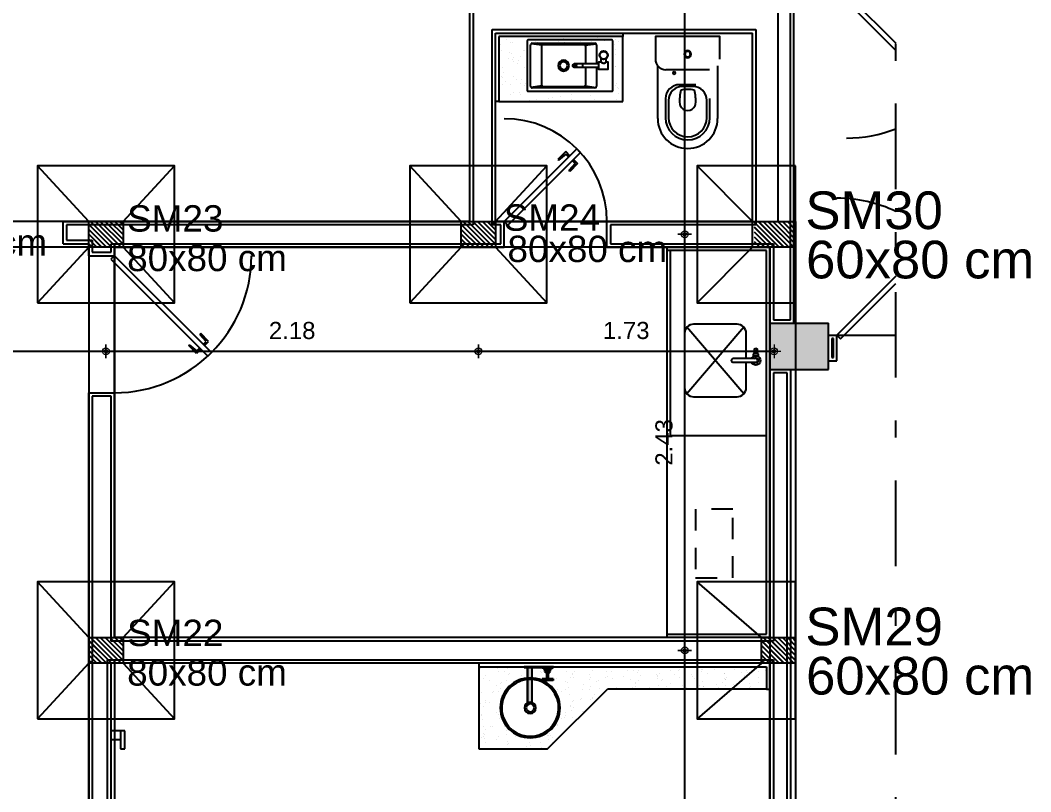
# Model space of a CAD drawing. Header units: millimetres. Extents: x 2317 to 2736, y 1295 to 1343.
# Drawn here: x 2669.89 to 2675.79, y 1317.19 to 1321.7 of the extents above; entities that cross this region are included whole.
import ezdxf

# ---------------------------------------------------------------- set-up
doc = ezdxf.new("R2010")
doc.units = ezdxf.units.MM
for name, pattern in [('CONTINU', [0]), ('DASHDOT', [1, 0.5, -0.25, 0, -0.25]), ('HIDDEN', [0.375, 0.25, -0.125])]:
    doc.linetypes.add(name, pattern=pattern)
for name, color, linetype in [('ARQUITETONICO', 8, 'Continuous'), ('BL-CRM-03', 7, 'Continuous'), ('PILARES', 1, 'Continuous'), ('PL5', 5, 'Continuous'), ('sapatas', 4, 'Continuous'), ('VIGAS', 5, 'Continuous')]:
    doc.layers.add(name, color=color, linetype=linetype)
for name, color, linetype, lineweight in [('COTAS', 53, 'Continuous', 9), ('DT-Forma', 5, 'Continuous', 5), ('LC-Textos', 3, 'Continuous', 20)]:
    doc.layers.add(name, color=color, linetype=linetype, lineweight=lineweight)
doc.styles.add('Arial', font='arial.ttf')
doc.styles.add('CARIMBO_DADOS', font='arial.ttf', dxfattribs={"height": 0.1})
doc.dimstyles.new('COTAS_EXTERNAS', dxfattribs={"dimtxt": 0.1, "dimasz": 0.01, "dimexe": 0, "dimexo": 0, "dimgap": 0.07, "dimtad": 1, "dimzin": 5, "dimdsep": 46, "dimtxsty": 'CARIMBO_DADOS', "dimblk1": 'CIRCULOS', "dimblk2": 'CIRCULOS', "dimsah": 1, "dimcen": 0, "dimse1": 1, "dimse2": 1, "dimclrd": 8, "dimclre": 8, "dimclrt": 230, "dimadec": 0, "dimazin": 0, "dimtfac": 100, "dimtix": 1, "dimtmove": 2, "dimatfit": 3, "dimldrblk": 'CIRCULOS', "dimfxl": 1, "dimtolj": 1, "dimtzin": 5, "dimarcsym": 0})

# ---------------------------------------------------------------- blocks, each defined once
blk = doc.blocks.new('*E9')
at = {"layer": 'PL5'}
for start_param, end_param in [(6.280062, 6.283074), (3.141482, 3.144722)]:
    blk.add_ellipse((267.3897, 16.2106), major_axis=(-0.0103, 0), ratio=0.866025, start_param=start_param, end_param=end_param, dxfattribs=at)
blk = doc.blocks.new('eletrico')
at = {"layer": 'ARQUITETONICO'}
h = blk.add_hatch(color=256, dxfattribs=at)
h.dxf.hatch_style = 1
h.paths.add_polyline_path([(5.718, 3.99), (5.377, 3.99), (5.377, 3.72), (5.718, 3.72)])
h = blk.add_hatch(color=256, dxfattribs=at)
h.dxf.hatch_style = 1
h.paths.add_polyline_path([(3.9418, 1.984), (3.9757, 1.984), (3.9757, 1.9775), (3.9418, 1.9775)])
h = blk.add_hatch(color=256, dxfattribs=at)
h.dxf.hatch_style = 1
h.paths.add_polyline_path([(3.9626, 1.9775), (3.9888, 1.9775), (3.9888, 1.7718), (3.9757, 1.7711), (3.9626, 1.7718)])
h = blk.add_hatch(color=256, dxfattribs=at)
h.dxf.hatch_style = 1
h.paths.add_polyline_path([(3.9757, 1.984), (4.1126, 1.984), (4.1126, 1.9775), (3.9757, 1.9775)])
h = blk.add_hatch(color=256, dxfattribs=at)
h.dxf.hatch_style = 1
h.paths.add_polyline_path([(4.0526, 1.9775), (4.1046, 1.9775), (4.1046, 1.9723), (4.0526, 1.9723)])
h = blk.add_hatch(color=256, dxfattribs=at)
h.dxf.hatch_style = 1
h.paths.add_polyline_path([(4.0624, 1.9723), (4.0948, 1.9723), (4.0948, 1.9576), (4.0624, 1.9576)])
h = blk.add_hatch(color=256, dxfattribs=at)
h.dxf.hatch_style = 1
h.paths.add_polyline_path([(4.0657, 1.9576), (4.0915, 1.9576), (4.0915, 1.9476), (4.0657, 1.9476)])
h = blk.add_hatch(color=256, dxfattribs=at)
h.dxf.hatch_style = 1
h.paths.add_polyline_path([(4.0735, 1.9476), (4.0838, 1.9476), (4.0838, 1.9137), (4.0735, 1.9137)])
h = blk.add_hatch(color=256, dxfattribs=at)
h.dxf.hatch_style = 1
h.paths.add_polyline_path([(4.0462, 1.9137), (4.0726, 1.9137), (4.0728, 1.9028), (4.0464, 1.9028)])
h = blk.add_hatch(color=256, dxfattribs=at)
h.dxf.hatch_style = 1
h.paths.add_polyline_path([(4.0732, 1.9137), (4.0841, 1.9137), (4.0839, 1.9028), (4.0734, 1.9028)])
h = blk.add_hatch(color=256, dxfattribs=at)
h.dxf.hatch_style = 1
h.paths.add_polyline_path([(4.0846, 1.9137), (4.111, 1.9137), (4.1108, 1.9028), (4.0844, 1.9028)])
at = {"layer": 'ARQUITETONICO', "linetype": 'DASHDOT'}
blk.add_line((6.112, -7.328), (6.112, 6.917), dxfattribs=at)
blk.add_line((6.112, -7.328), (6.112, 6.917), dxfattribs=at)
at = {"layer": 'ARQUITETONICO'}
for p, q in [((3.625, 4.584), (3.625, 5.984)), ((3.645, 5.964), (3.645, 4.564)), ((5.497, 4.01), (5.497, 5.891)), ((5.517, 3.99), (5.517, 5.871)), ((6.112, 5.583), (5.824, 5.871)), ((5.8452, 5.8922), (6.112, 5.6254)), ((3.755, 5.704), (5.295, 5.704)), ((3.755, 4.564), (3.755, 5.704)), ((3.775, 4.584), (3.775, 5.684)), ((3.775, 5.684), (5.275, 5.684)), ((4.518, 5.664), (3.795, 5.664)), ((3.795, 5.664), (3.795, 5.284)), ((4.518, 5.684), (4.518, 5.664)), ((5.0824, 5.664), (4.7106, 5.664)), ((5.275, 4.584), (5.275, 5.684)), ((5.295, 5.704), (5.295, 4.564)), ((3.8062, 5.6627), (3.8062, 5.6627)), ((3.8066, 5.6183), (3.8066, 5.6183)), ((3.8396, 5.6447), (3.8396, 5.6447)), ((3.861, 5.631), (3.861, 5.631)), ((3.8713, 5.6278), (3.8713, 5.6278)), ((3.959, 5.639), (3.959, 5.349)), ((3.9594, 5.6629), (3.9594, 5.6629)), ((4.454, 5.644), (3.964, 5.644)), ((3.979, 5.374), (3.979, 5.614)), ((4.0453, 5.6131), (3.9819, 5.6211)), ((3.989, 5.624), (4.3548, 5.624)), ((3.9978, 5.645), (3.9978, 5.645)), ((4.0085, 5.6328), (4.0085, 5.6328)), ((4.0192, 5.6313), (4.0192, 5.6313)), ((4.0424, 5.606), (4.0424, 5.382)), ((4.2914, 5.616), (4.0524, 5.616)), ((4.1415, 5.6345), (4.1415, 5.6345)), ((4.156, 5.6453), (4.156, 5.6453)), ((4.1626, 5.6611), (4.1626, 5.6611)), ((4.172, 5.6525), (4.172, 5.6525)), ((4.1774, 5.6316), (4.1774, 5.6316)), ((4.2714, 5.6339), (4.2714, 5.6339)), ((4.2984, 5.6131), (4.3618, 5.6211)), ((4.3014, 5.5043), (4.3014, 5.606)), ((4.3142, 5.6455), (4.3142, 5.6455)), ((4.3356, 5.6319), (4.3356, 5.6319)), ((4.3648, 5.614), (4.3648, 5.5043)), ((4.3689, 5.6566), (4.3689, 5.6566)), ((4.4086, 5.6388), (4.4086, 5.6388)), ((4.459, 5.349), (4.459, 5.639)), ((4.4678, 5.6183), (4.4678, 5.6183)), ((4.4724, 5.6458), (4.4724, 5.6458)), ((4.4938, 5.6322), (4.4938, 5.6322)), ((4.7079, 5.6613), (4.7079, 5.5315)), ((5.0851, 5.5315), (5.0851, 5.6613)), ((3.81, 5.5808), (3.81, 5.5808)), ((3.8572, 5.572), (3.8572, 5.572)), ((3.8666, 5.5634), (3.8666, 5.5634)), ((3.9208, 5.5463), (3.9208, 5.5463)), ((3.9381, 5.5819), (3.9381, 5.5819)), ((3.943, 5.5825), (3.943, 5.5825)), ((4.473, 5.5612), (4.473, 5.5612)), ((4.4731, 5.5879), (4.4731, 5.5879)), ((3.8531, 5.5374), (3.8531, 5.5374)), ((3.8745, 5.53), (3.8745, 5.53)), ((3.8795, 5.5409), (3.8795, 5.5409)), ((3.8806, 5.5175), (3.8806, 5.5175)), ((3.902, 5.5038), (3.902, 5.5038)), ((3.9108, 5.5229), (3.9108, 5.5229)), ((4.3914, 5.5156), (4.3914, 5.5349)), ((4.4215, 5.5163), (4.4215, 5.5356)), ((4.4733, 5.4875), (4.4733, 5.4875)), ((4.4763, 5.49), (4.4763, 5.49)), ((4.5134, 5.5186), (4.5134, 5.5186)), ((4.5146, 5.4929), (4.5146, 5.4929)), ((4.7215, 5.1851), (4.7215, 5.493)), ((5.0715, 5.493), (5.0715, 5.1851)), ((3.8086, 5.432), (3.8086, 5.432)), ((3.8132, 5.483), (3.8132, 5.483)), ((3.821, 5.4544), (3.821, 5.4544)), ((3.8777, 5.4321), (3.8777, 5.4321)), ((3.9462, 5.4846), (3.9462, 5.4846)), ((4.3014, 5.382), (4.3014, 5.4837)), ((4.3648, 5.4837), (4.3648, 5.374)), ((4.7692, 5.4703), (5.0238, 5.4703)), ((3.8164, 5.3851), (3.8164, 5.3851)), ((3.818, 5.4234), (3.818, 5.4234)), ((3.8309, 5.4029), (3.8309, 5.4029)), ((3.8622, 5.3829), (3.8622, 5.3829)), ((3.8999, 5.412), (3.8999, 5.412)), ((3.9216, 5.3903), (3.9216, 5.3903)), ((3.9263, 5.4155), (3.9263, 5.4155)), ((3.9431, 5.3766), (3.9431, 5.3766)), ((3.9494, 5.3868), (3.9494, 5.3868)), ((4.0453, 5.3749), (3.9819, 5.3669)), ((4.0524, 5.372), (4.1719, 5.372)), ((4.1719, 5.372), (4.2914, 5.372)), ((4.2984, 5.3749), (4.3618, 5.3669)), ((4.475, 5.3749), (4.475, 5.3749)), ((4.4795, 5.3922), (4.4795, 5.3922)), ((4.9447, 5.3826), (4.8483, 5.3826)), ((4.927, 5.3716), (4.866, 5.3716)), ((3.862, 5.3272), (3.862, 5.3272)), ((3.8809, 5.3342), (3.8809, 5.3342)), ((3.9127, 5.3365), (3.9127, 5.3365)), ((3.9221, 5.328), (3.9221, 5.328)), ((3.964, 5.344), (4.454, 5.344)), ((4.3548, 5.364), (3.989, 5.364)), ((4.1512, 5.3136), (4.1512, 5.3136)), ((4.2202, 5.3227), (4.2202, 5.3227)), ((4.3316, 5.3217), (4.3316, 5.3217)), ((4.4844, 5.3663), (4.4844, 5.3663)), ((4.4937, 5.3587), (4.4937, 5.3587)), ((4.4948, 5.3283), (4.4948, 5.3283)), ((3.795, 5.284), (3.775, 5.284)), ((3.8196, 5.2872), (3.8196, 5.2872)), ((3.9467, 5.2867), (3.9467, 5.2867)), ((3.9526, 5.2889), (3.9526, 5.2889)), ((3.9663, 5.2875), (3.9663, 5.2875)), ((3.9732, 5.2901), (3.9732, 5.2901)), ((4.0145, 5.2956), (4.0145, 5.2956)), ((4.0825, 5.2883), (4.0825, 5.2883)), ((4.0835, 5.3047), (4.0835, 5.3047)), ((4.1099, 5.3081), (4.1099, 5.3081)), ((4.1696, 5.2857), (4.1696, 5.2857)), ((4.2197, 5.2932), (4.2197, 5.2932)), ((4.3527, 5.2949), (4.3527, 5.2949)), ((4.4827, 5.2943), (4.4827, 5.2943)), ((4.7671, 5.3014), (4.7671, 5.1898)), ((4.7849, 5.2904), (4.7849, 5.1898)), ((5.0081, 5.1898), (5.0081, 5.2904)), ((5.0258, 5.1898), (5.0258, 5.3014)), ((4.2493, 5.0083), (3.825, 4.584)), ((3.8462, 4.5628), (4.2705, 4.987)), ((4.1844, 4.9919), (4.1384, 4.9459)), ((4.1848, 4.9774), (4.143, 4.9413)), ((4.2087, 4.9676), (4.1844, 4.9919)), ((4.2016, 4.9606), (4.1848, 4.9774)), ((4.2705, 4.987), (4.2493, 5.0083)), ((4.1384, 4.9459), (4.143, 4.9413)), ((4.2396, 4.9226), (4.2035, 4.8808)), ((4.2542, 4.9221), (4.2082, 4.8762)), ((4.2228, 4.9394), (4.2396, 4.9226)), ((4.2299, 4.9464), (4.2542, 4.9221)), ((4.2082, 4.8762), (4.2035, 4.8808)), ((1.25, 4.584), (3.625, 4.584)), ((1.25, 4.454), (1.25, 4.584)), ((3.645, 4.564), (1.27, 4.564)), ((1.27, 4.564), (1.27, 4.474)), ((3.805, 4.564), (3.755, 4.564)), ((3.775, 4.584), (3.825, 4.584)), ((3.805, 4.454), (3.805, 4.564)), ((3.825, 4.434), (3.825, 4.584)), ((3.825, 4.584), (4.425, 4.584)), ((3.825, 4.584), (3.8462, 4.5628)), ((4.425, 4.434), (4.425, 4.584)), ((4.425, 4.584), (5.275, 4.584)), ((5.295, 4.564), (4.445, 4.564)), ((4.445, 4.564), (4.445, 4.454)), ((1.25, 4.454), (1.4, 4.454)), ((1.27, 4.474), (1.42, 4.474)), ((1.4, 4.384), (1.4, 4.454)), ((1.42, 4.474), (1.42, 4.404)), ((1.53, 4.404), (1.53, 4.454)), ((1.53, 4.454), (3.805, 4.454)), ((1.55, 4.384), (1.55, 4.434)), ((1.55, 4.434), (3.825, 4.434)), ((4.425, 4.434), (5.377, 4.434)), ((4.445, 4.454), (5.397, 4.454)), ((4.777, 4.414), (4.777, 4.434)), ((5.377, 2.154), (5.377, 4.434)), ((5.397, 4.454), (5.397, 4.01)), ((1.4, 4.384), (1.55, 4.384)), ((1.42, 4.404), (1.53, 4.404)), ((1.55, 4.384), (1.5288, 4.3628)), ((1.55, 3.584), (1.55, 4.384)), ((2.1157, 3.8183), (1.55, 4.384)), ((5.357, 4.414), (4.777, 4.414)), ((4.777, 2.174), (4.777, 4.414)), ((4.797, 3.334), (4.797, 4.414)), ((5.357, 2.174), (5.357, 4.414)), ((1.5288, 4.3628), (2.0945, 3.7971)), ((6.112, 4.264), (5.768, 3.92)), ((5.7892, 3.8988), (6.112, 4.2216)), ((5.224, 3.5773), (4.8925, 3.9672)), ((5.224, 3.9672), (4.8925, 3.5773)), ((5.1853, 3.984), (4.9312, 3.984)), ((5.377, 3.99), (5.718, 3.99)), ((5.397, 4.01), (5.497, 4.01)), ((5.718, 3.72), (5.718, 3.99)), ((2.0534, 3.9292), (2.0487, 3.9246)), ((2.0848, 3.8828), (2.0487, 3.9246)), ((2.0994, 3.8832), (2.0534, 3.9292)), ((4.8782, 3.9311), (4.8782, 3.6134)), ((5.2382, 3.7828), (5.2382, 3.9311)), ((5.718, 3.92), (5.768, 3.92)), ((5.748, 3.9), (5.738, 3.9)), ((5.738, 3.9), (5.738, 3.79)), ((5.748, 3.79), (5.748, 3.9)), ((5.768, 3.77), (5.768, 3.92)), ((5.768, 3.92), (6.112, 3.92)), ((5.768, 3.92), (5.7892, 3.8988)), ((1.9836, 3.8594), (1.9882, 3.8641)), ((2.0296, 3.8134), (1.9836, 3.8594)), ((2.03, 3.828), (1.9882, 3.8641)), ((2.0539, 3.8377), (2.0296, 3.8134)), ((2.0468, 3.8448), (2.03, 3.828)), ((2.068, 3.866), (2.0848, 3.8828)), ((2.0751, 3.8589), (2.0994, 3.8832)), ((2.0945, 3.7971), (2.1157, 3.8183)), ((5.738, 3.79), (5.748, 3.79)), ((5.2382, 3.6134), (5.2382, 3.7617)), ((5.377, 3.72), (5.718, 3.72)), ((5.498, -0.081), (5.498, 3.72)), ((5.718, 3.77), (5.768, 3.77)), ((5.478, 3.7), (5.397, 3.7)), ((5.397, 3.7), (5.397, 2.134)), ((5.478, -0.061), (5.478, 3.7)), ((1.4, 0.604), (1.4, 3.584)), ((1.4, 3.584), (1.55, 3.584)), ((1.53, 3.564), (1.42, 3.564)), ((1.42, 3.564), (1.42, 0.624)), ((1.53, 2.134), (1.53, 3.564)), ((1.55, 2.154), (1.55, 3.584)), ((4.9312, 3.5605), (5.1853, 3.5605)), ((4.797, 3.334), (5.357, 3.334)), ((5.397, 2.134), (1.53, 2.134)), ((5.377, 2.154), (1.55, 2.154)), ((4.777, 2.154), (4.777, 2.174)), ((4.777, 2.174), (5.357, 2.174)), ((1.51, 0.624), (1.51, 2.024)), ((1.51, 2.024), (5.397, 2.024)), ((5.397, 2.024), (5.397, -0.061)), ((5.377, 2.004), (1.53, 2.004)), ((1.53, 0.604), (1.53, 2.004)), ((3.677, 2.004), (3.677, 1.984)), ((3.677, 1.984), (3.677, 1.504)), ((3.677, 1.984), (5.357, 1.984)), ((3.689, 1.9709), (3.689, 1.9709)), ((3.7869, 1.9741), (3.7869, 1.9741)), ((3.7926, 1.9552), (3.7926, 1.9552)), ((3.8291, 1.9537), (3.8291, 1.9537)), ((3.8428, 1.9752), (3.8428, 1.9752)), ((3.8848, 1.9773), (3.8848, 1.9773)), ((3.9827, 1.9805), (3.9827, 1.9805)), ((4.0344, 1.9587), (4.0344, 1.9587)), ((4.0451, 1.9484), (4.0451, 1.9484)), ((4.0524, 1.9799), (4.0524, 1.9799)), ((4.0559, 1.9534), (4.0559, 1.9534)), ((4.0805, 1.9837), (4.0805, 1.9837)), ((4.1867, 1.959), (4.1867, 1.959)), ((4.2341, 1.9534), (4.2341, 1.9534)), ((4.3382, 1.9597), (4.3382, 1.9597)), ((4.3519, 1.9811), (4.3519, 1.9811)), ((4.4205, 1.9554), (4.4205, 1.9554)), ((4.4465, 1.9836), (4.4465, 1.9836)), ((4.45, 1.9572), (4.45, 1.9572)), ((4.5435, 1.9646), (4.5435, 1.9646)), ((4.5808, 1.9627), (4.5808, 1.9627)), ((4.6009, 1.951), (4.6009, 1.951)), ((4.6095, 1.9603), (4.6095, 1.9603)), ((4.7959, 1.9623), (4.7959, 1.9623)), ((4.844, 1.961), (4.844, 1.961)), ((4.8474, 1.9656), (4.8474, 1.9656)), ((4.9748, 1.9665), (4.9748, 1.9665)), ((4.9763, 1.9579), (4.9763, 1.9579)), ((4.9849, 1.9673), (4.9849, 1.9673)), ((5.0527, 1.9705), (5.0527, 1.9705)), ((5.1119, 1.9471), (5.1119, 1.9471)), ((5.1713, 1.9692), (5.1713, 1.9692)), ((5.2098, 1.9503), (5.2098, 1.9503)), ((5.2381, 1.9647), (5.2381, 1.9647)), ((5.2429, 1.9519), (5.2429, 1.9519)), ((5.3077, 1.9535), (5.3077, 1.9535)), ((5.3517, 1.9648), (5.3517, 1.9648)), ((5.3565, 1.9715), (5.3565, 1.9715)), ((5.357, 1.984), (5.357, 1.8537)), ((5.377, -0.346), (5.377, 2.004)), ((3.7019, 1.9127), (3.7019, 1.9127)), ((3.7156, 1.9341), (3.7156, 1.9341)), ((3.7416, 1.9023), (3.7416, 1.9023)), ((3.8096, 1.8929), (3.8096, 1.8929)), ((3.8395, 1.9055), (3.8395, 1.9055)), ((3.8501, 1.9371), (3.8501, 1.9371)), ((3.8587, 1.9464), (3.8587, 1.9464)), ((3.9072, 1.9176), (3.9072, 1.9176)), ((3.927, 1.933), (3.927, 1.933)), ((4.0352, 1.9119), (4.0352, 1.9119)), ((4.0613, 1.9121), (4.0613, 1.9121)), ((4.0975, 1.899), (4.0975, 1.899)), ((4.1331, 1.9151), (4.1331, 1.9151)), ((4.185, 1.8998), (4.185, 1.8998)), ((4.1958, 1.89), (4.1958, 1.89)), ((4.211, 1.9186), (4.211, 1.9186)), ((4.2247, 1.94), (4.2247, 1.94)), ((4.2255, 1.944), (4.2255, 1.944)), ((4.231, 1.9183), (4.231, 1.9183)), ((4.3211, 1.9368), (4.3211, 1.9368)), ((4.3246, 1.9103), (4.3246, 1.9103)), ((4.3289, 1.9215), (4.3289, 1.9215)), ((4.3655, 1.8954), (4.3655, 1.8954)), ((4.3741, 1.9048), (4.3741, 1.9048)), ((4.4163, 1.9236), (4.4163, 1.9236)), ((4.4268, 1.9247), (4.4268, 1.9247)), ((4.4554, 1.9159), (4.4554, 1.9159)), ((4.5246, 1.9279), (4.5246, 1.9279)), ((4.5604, 1.9068), (4.5604, 1.9068)), ((4.5898, 1.8937), (4.5898, 1.8937)), ((4.6066, 1.9049), (4.6066, 1.9049)), ((4.6225, 1.9311), (4.6225, 1.9311)), ((4.7152, 1.9406), (4.7152, 1.9406)), ((4.7187, 1.9141), (4.7187, 1.9141)), ((4.7202, 1.9245), (4.7202, 1.9245)), ((4.7204, 1.9343), (4.7204, 1.9343)), ((4.7338, 1.946), (4.7338, 1.946)), ((4.7409, 1.9024), (4.7409, 1.9024)), ((4.7495, 1.9117), (4.7495, 1.9117)), ((4.7982, 1.8884), (4.7982, 1.8884)), ((4.8183, 1.9375), (4.8183, 1.9375)), ((4.8495, 1.9197), (4.8495, 1.9197)), ((4.9162, 1.9407), (4.9162, 1.9407)), ((4.9254, 1.9295), (4.9254, 1.9295)), ((4.9358, 1.9137), (4.9358, 1.9137)), ((4.9839, 1.8975), (4.9839, 1.8975)), ((5.0141, 1.9439), (5.0141, 1.9439)), ((5.1021, 1.8894), (5.1021, 1.8894)), ((5.1093, 1.9443), (5.1093, 1.9443)), ((5.1128, 1.9179), (5.1128, 1.9179)), ((5.1157, 1.9108), (5.1157, 1.9108)), ((5.1163, 1.9093), (5.1163, 1.9093)), ((5.1249, 1.9187), (5.1249, 1.9187)), ((5.2293, 1.9304), (5.2293, 1.9304)), ((5.2436, 1.9234), (5.2436, 1.9234)), ((5.3074, 1.8944), (5.3074, 1.8944)), ((5.3112, 1.9206), (5.3112, 1.9206)), ((3.694, 1.8336), (3.694, 1.8336)), ((3.7547, 1.833), (3.7547, 1.833)), ((3.7633, 1.8423), (3.7633, 1.8423)), ((3.78, 1.8766), (3.78, 1.8766)), ((3.7918, 1.8368), (3.7918, 1.8368)), ((3.8017, 1.8862), (3.8017, 1.8862)), ((3.8051, 1.8597), (3.8051, 1.8597)), ((4.0784, 1.504), (4.4281, 1.8537)), ((4.1301, 1.8399), (4.1301, 1.8399)), ((4.1387, 1.8493), (4.1387, 1.8493)), ((4.1619, 1.8415), (4.1619, 1.8415)), ((4.1834, 1.8496), (4.1834, 1.8496)), ((4.1992, 1.8635), (4.1992, 1.8635)), ((4.2813, 1.8528), (4.2813, 1.8528)), ((4.2891, 1.8825), (4.2891, 1.8825)), ((4.325, 1.8512), (4.325, 1.8512)), ((4.33, 1.869), (4.33, 1.869)), ((4.3791, 1.856), (4.3791, 1.856)), ((5.357, 1.8537), (4.4281, 1.8537)), ((4.477, 1.8592), (4.477, 1.8592)), ((4.4794, 1.8639), (4.4794, 1.8639)), ((4.5141, 1.8562), (4.5141, 1.8562)), ((4.5749, 1.8624), (4.5749, 1.8624)), ((4.593, 1.8835), (4.593, 1.8835)), ((4.5933, 1.8673), (4.5933, 1.8673)), ((4.6728, 1.8656), (4.6728, 1.8656)), ((4.7004, 1.8582), (4.7004, 1.8582)), ((4.7241, 1.8728), (4.7241, 1.8728)), ((4.7707, 1.8688), (4.7707, 1.8688)), ((4.8685, 1.872), (4.8685, 1.872)), ((4.8809, 1.8538), (4.8809, 1.8538)), ((4.8895, 1.8631), (4.8895, 1.8631)), ((4.9664, 1.8752), (4.9664, 1.8752)), ((4.9874, 1.871), (4.9874, 1.871)), ((4.9885, 1.8698), (4.9885, 1.8698)), ((5.0643, 1.8784), (5.0643, 1.8784)), ((5.0758, 1.8651), (5.0758, 1.8651)), ((5.1182, 1.8766), (5.1182, 1.8766)), ((5.1622, 1.8816), (5.1622, 1.8816)), ((5.2527, 1.8544), (5.2527, 1.8544)), ((5.2563, 1.8607), (5.2563, 1.8607)), ((5.2601, 1.8848), (5.2601, 1.8848)), ((5.2649, 1.8701), (5.2649, 1.8701)), ((5.357, 1.8537), (5.377, 1.8537)), ((3.6798, 1.8129), (3.6798, 1.8129)), ((3.6852, 1.7716), (3.6852, 1.7716)), ((3.7142, 1.7888), (3.7142, 1.7888)), ((3.7159, 1.7759), (3.7159, 1.7759)), ((3.741, 1.7724), (3.741, 1.7724)), ((3.8106, 1.8184), (3.8106, 1.8184)), ((4.2047, 1.8222), (4.2047, 1.8222)), ((4.225, 1.7818), (4.225, 1.7818)), ((4.2304, 1.7884), (4.2304, 1.7884)), ((4.2701, 1.7913), (4.2701, 1.7913)), ((4.2787, 1.8007), (4.2787, 1.8007)), ((4.3283, 1.7916), (4.3283, 1.7916)), ((4.3385, 1.8015), (4.3385, 1.8015)), ((4.3391, 1.8), (4.3391, 1.8)), ((4.3426, 1.7736), (4.3426, 1.7736)), ((4.3522, 1.8229), (4.3522, 1.8229)), ((3.7022, 1.7545), (3.7022, 1.7545)), ((3.7803, 1.7184), (3.7803, 1.7184)), ((4.1851, 1.7167), (4.1851, 1.7167)), ((4.2113, 1.7604), (4.2113, 1.7604)), ((4.2138, 1.7532), (4.2138, 1.7532)), ((4.2172, 1.7268), (4.2172, 1.7268)), ((4.2296, 1.7471), (4.2296, 1.7471)), ((4.2829, 1.7199), (4.2829, 1.7199)), ((4.2894, 1.7243), (4.2894, 1.7243)), ((3.6943, 1.7026), (3.6943, 1.7026)), ((3.6957, 1.7007), (3.6957, 1.7007)), ((3.6978, 1.6762), (3.6978, 1.6762)), ((3.7935, 1.7039), (3.7935, 1.7039)), ((3.7993, 1.6802), (3.7993, 1.6802)), ((3.8079, 1.6896), (3.8079, 1.6896)), ((4.1622, 1.6833), (4.1622, 1.6833)), ((4.1747, 1.6872), (4.1747, 1.6872)), ((4.1833, 1.6966), (4.1833, 1.6966)), ((4.2227, 1.6855), (4.2227, 1.6855)), ((1.61, 1.609), (1.53, 1.609)), ((1.585, 1.609), (1.585, 1.504)), ((1.61, 1.504), (1.61, 1.609)), ((3.7025, 1.5963), (3.7025, 1.5963)), ((3.7032, 1.6349), (3.7032, 1.6349)), ((3.7161, 1.6177), (3.7161, 1.6177)), ((3.7459, 1.6352), (3.7459, 1.6352)), ((3.7588, 1.6361), (3.7588, 1.6361)), ((3.8297, 1.6373), (3.8297, 1.6373)), ((3.8377, 1.6127), (3.8377, 1.6127)), ((4.1342, 1.643), (4.1342, 1.643)), ((4.1374, 1.648), (4.1374, 1.648)), ((1.53, 1.559), (1.585, 1.559)), ((3.695, 1.5707), (3.695, 1.5707)), ((3.7039, 1.5761), (3.7039, 1.5761)), ((3.7123, 1.5659), (3.7123, 1.5659)), ((3.7125, 1.5855), (3.7125, 1.5855)), ((3.7158, 1.5394), (3.7158, 1.5394)), ((3.7806, 1.5602), (3.7806, 1.5602)), ((3.7929, 1.5739), (3.7929, 1.5739)), ((3.8411, 1.5863), (3.8411, 1.5863)), ((3.8466, 1.545), (3.8466, 1.545)), ((3.8525, 1.5369), (3.8525, 1.5369)), ((3.8908, 1.5771), (3.8908, 1.5771)), ((3.9708, 1.5416), (3.9708, 1.5416)), ((4.0388, 1.5389), (4.0388, 1.5389)), ((4.0793, 1.5831), (4.0793, 1.5831)), ((4.0844, 1.5612), (4.0844, 1.5612)), ((4.0866, 1.5835), (4.0866, 1.5835)), ((4.0879, 1.5924), (4.0879, 1.5924)), ((4.0981, 1.5826), (4.0981, 1.5826)), ((4.1064, 1.5696), (4.1064, 1.5696)), ((4.1099, 1.5432), (4.1099, 1.5432)), ((1.585, 1.504), (1.61, 1.504)), ((3.677, 1.504), (4.0784, 1.504)), ((3.8439, 1.5275), (3.8439, 1.5275)), ((3.8455, 1.5054), (3.8455, 1.5054)), ((3.9434, 1.5086), (3.9434, 1.5086)), ((3.9572, 1.5202), (3.9572, 1.5202)), ((3.981, 1.5228), (3.981, 1.5228)), ((4.0412, 1.5118), (4.0412, 1.5118))]:
    blk.add_line(p, q, dxfattribs=at)
at = {"layer": 'ARQUITETONICO', "linetype": 'Continuous'}
for p, q in [((4.518, 5.284), (4.518, 5.664)), ((3.795, 5.284), (4.518, 5.284))]:
    blk.add_line(p, q, dxfattribs=at)
at = {"layer": 'ARQUITETONICO', "linetype": 'CONTINU'}
for p, q in [((5.2696, 3.7828), (5.1609, 3.7828)), ((5.2837, 3.7828), (5.2696, 3.7828)), ((5.3093, 3.8115), (5.2798, 3.8115)), ((5.2798, 3.8115), (5.2798, 3.7951)), ((5.2946, 3.7828), (5.2837, 3.7828)), ((5.3046, 3.8225), (5.2846, 3.8225)), ((5.2846, 3.8225), (5.2846, 3.8115)), ((5.2886, 3.831), (5.2886, 3.8225)), ((5.3006, 3.831), (5.3006, 3.8225)), ((5.3046, 3.8115), (5.3046, 3.8225)), ((5.3093, 3.7951), (5.3093, 3.8115)), ((5.1609, 3.7622), (5.2946, 3.7622)), ((3.9418, 1.9775), (3.9418, 1.984)), ((4.1126, 1.984), (3.9418, 1.984)), ((4.1126, 1.9775), (3.9418, 1.9775)), ((3.9621, 1.7718), (3.9621, 1.9775)), ((3.9626, 1.7718), (3.9626, 1.9775)), ((3.9888, 1.7718), (3.9888, 1.9775)), ((3.9893, 1.7718), (3.9893, 1.9775)), ((4.0526, 1.9723), (4.0526, 1.9775)), ((4.1046, 1.9723), (4.0526, 1.9723)), ((4.0624, 1.9576), (4.0624, 1.9723)), ((4.0948, 1.9576), (4.0624, 1.9576)), ((4.0657, 1.9476), (4.0657, 1.9576)), ((4.0915, 1.9476), (4.0657, 1.9476)), ((4.0735, 1.9137), (4.0735, 1.9476)), ((4.0838, 1.9137), (4.0838, 1.9476)), ((4.0915, 1.9476), (4.0915, 1.9576)), ((4.0948, 1.9576), (4.0948, 1.9723)), ((4.1046, 1.9723), (4.1046, 1.9775)), ((4.1126, 1.984), (4.1126, 1.9775)), ((4.0726, 1.9137), (4.0462, 1.9137)), ((4.0464, 1.9028), (4.0462, 1.9137)), ((4.1108, 1.9028), (4.0464, 1.9028)), ((4.0728, 1.9137), (4.0726, 1.9137)), ((4.0728, 1.9028), (4.0726, 1.9137)), ((4.0731, 1.9137), (4.0728, 1.9137)), ((4.0732, 1.9137), (4.0731, 1.9137)), ((4.0841, 1.9137), (4.0732, 1.9137)), ((4.0732, 1.9137), (4.0732, 1.9137)), ((4.0734, 1.9028), (4.0732, 1.9137)), ((4.0841, 1.9137), (4.0839, 1.9028)), ((4.0844, 1.9137), (4.0841, 1.9137)), ((4.0841, 1.9137), (4.0841, 1.9137)), ((4.0841, 1.9137), (4.0841, 1.9137)), ((4.0846, 1.9137), (4.0844, 1.9028)), ((4.0846, 1.9137), (4.0844, 1.9137)), ((4.111, 1.9137), (4.0846, 1.9137)), ((4.111, 1.9137), (4.1108, 1.9028)), ((3.9622, 1.7716), (3.9621, 1.7718)), ((3.9626, 1.7718), (3.9621, 1.7718)), ((3.9624, 1.7714), (3.9622, 1.7716)), ((3.9626, 1.7713), (3.9624, 1.7714)), ((3.9626, 1.7718), (3.9626, 1.7717)), ((3.9757, 1.7711), (3.9626, 1.7718)), ((3.9626, 1.7717), (3.9626, 1.7716)), ((3.9626, 1.7715), (3.9626, 1.7716)), ((3.9626, 1.7716), (3.9626, 1.7716)), ((3.9626, 1.7715), (3.9626, 1.7715)), ((3.9626, 1.7714), (3.9626, 1.7715)), ((3.9626, 1.7714), (3.9626, 1.7714)), ((3.9626, 1.7714), (3.9626, 1.7714)), ((3.9626, 1.7714), (3.9626, 1.7714)), ((3.9626, 1.7714), (3.9626, 1.7714)), ((3.9626, 1.7714), (3.9626, 1.7714)), ((3.9626, 1.7714), (3.9626, 1.7714)), ((3.9626, 1.7713), (3.9626, 1.7714)), ((3.9757, 1.7706), (3.9626, 1.7713)), ((3.9626, 1.7713), (3.9626, 1.7713)), ((3.9626, 1.7713), (3.9626, 1.7713)), ((3.9626, 1.7713), (3.9626, 1.7713)), ((3.9888, 1.7718), (3.9757, 1.7711)), ((3.9888, 1.7713), (3.9757, 1.7706)), ((3.9757, 1.7709), (3.9757, 1.7711)), ((3.9757, 1.7709), (3.9757, 1.7711)), ((3.9757, 1.7707), (3.9757, 1.7709)), ((3.9757, 1.7707), (3.9757, 1.7709)), ((3.9757, 1.7706), (3.9757, 1.7707)), ((3.9757, 1.7706), (3.9757, 1.7707)), ((3.9893, 1.7718), (3.9888, 1.7718)), ((3.9888, 1.7717), (3.9888, 1.7718)), ((3.9888, 1.7716), (3.9888, 1.7717)), ((3.9888, 1.7715), (3.9888, 1.7716)), ((3.9888, 1.7716), (3.9888, 1.7716)), ((3.9888, 1.7716), (3.9888, 1.7716)), ((3.9888, 1.7714), (3.9888, 1.7715)), ((3.9888, 1.7713), (3.9891, 1.7714)), ((3.9888, 1.7714), (3.9888, 1.7714)), ((3.9888, 1.7714), (3.9888, 1.7714)), ((3.9888, 1.7714), (3.9888, 1.7714)), ((3.9888, 1.7714), (3.9888, 1.7714)), ((3.9888, 1.7714), (3.9888, 1.7714)), ((3.9888, 1.7714), (3.9888, 1.7714)), ((3.9888, 1.7714), (3.9888, 1.7713)), ((3.9888, 1.7713), (3.9888, 1.7713)), ((3.9888, 1.7713), (3.9888, 1.7713)), ((3.9891, 1.7714), (3.9892, 1.7716)), ((3.9892, 1.7716), (3.9893, 1.7718))]:
    blk.add_line(p, q, dxfattribs=at)
at = {"layer": 'ARQUITETONICO', "linetype": 'HIDDEN', "ltscale": 0.5}
for p, q in [((4.9429, 2.904), (4.9429, 2.504)), ((5.1611, 2.904), (4.9429, 2.904)), ((5.1611, 2.504), (5.1611, 2.904)), ((4.9429, 2.504), (5.1611, 2.504))]:
    blk.add_line(p, q, dxfattribs=at)
at = {"layer": 'ARQUITETONICO'}
for points in [[(4.2442, 5.5043), (4.2345, 5.5043)], [(4.2824, 5.5043), (4.2449, 5.5043)], [(4.3755, 5.5043), (4.2824, 5.5043)], [(4.2824, 5.5043), (4.2824, 5.4837)], [(4.2442, 5.4837), (4.2345, 5.4837)], [(4.2824, 5.4837), (4.2449, 5.4837)], [(4.3755, 5.4837), (4.2824, 5.4837)]]:
    blk.add_lwpolyline(points, dxfattribs=at)
blk.add_lwpolyline([(4.3898, 5.514), (4.3755, 5.514), (4.3755, 5.474), (4.4327, 5.474), (4.4327, 5.514), (4.4231, 5.514), (4.422, 5.5132), (4.421, 5.5125), (4.4201, 5.5119), (4.419, 5.5112), (4.4183, 5.5108), (4.4175, 5.5103), (4.4166, 5.5098), (4.4162, 5.5096), (4.4157, 5.5093), (4.4152, 5.5091), (4.4148, 5.5089), (4.4143, 5.5086), (4.4138, 5.5084), (4.4133, 5.5082), (4.4127, 5.508), (4.4122, 5.5078), (4.4117, 5.5076), (4.4111, 5.5074), (4.4105, 5.5073), (4.41, 5.5071), (4.4094, 5.507), (4.4088, 5.5069), (4.4082, 5.5068), (4.4076, 5.5068), (4.407, 5.5068), (4.4064, 5.5067), (4.4058, 5.5068), (4.4052, 5.5068), (4.4046, 5.5069), (4.404, 5.507), (4.4034, 5.5071), (4.4028, 5.5072), (4.4022, 5.5073), (4.4017, 5.5075), (4.4011, 5.5077), (4.4006, 5.5079), (4.4001, 5.5081), (4.3995, 5.5083), (4.399, 5.5085), (4.3985, 5.5087), (4.3981, 5.5089), (4.3976, 5.5092), (4.3971, 5.5094), (4.3967, 5.5097), (4.3958, 5.5101), (4.395, 5.5106), (4.3942, 5.5111), (4.3934, 5.5116), (4.3925, 5.5122), (4.3919, 5.5126, -0.006646)], format="xyb", close=True, dxfattribs=at)
for points in [[(4.3914, 5.5156, -0.414213), (4.3898, 5.514)], [(4.3914, 5.5156, 0.006968), (4.3933, 5.5141), (4.3935, 5.5139), (4.3944, 5.5132), (4.395, 5.5127), (4.3957, 5.5122), (4.3964, 5.5117), (4.3972, 5.5112), (4.3976, 5.5109), (4.398, 5.5107), (4.3984, 5.5104), (4.3989, 5.5101), (4.3993, 5.5099), (4.3997, 5.5097), (4.4002, 5.5094), (4.4007, 5.5092), (4.4012, 5.509), (4.4016, 5.5088), (4.4021, 5.5086), (4.4026, 5.5084), (4.4032, 5.5082), (4.4037, 5.5081), (4.404, 5.508), (4.4042, 5.508), (4.4045, 5.5079), (4.4048, 5.5079), (4.405, 5.5079), (4.4053, 5.5078), (4.4056, 5.5078), (4.4058, 5.5078), (4.4061, 5.5078), (4.4064, 5.5078), (4.4067, 5.5078), (4.4069, 5.5078), (4.4072, 5.5078), (4.4075, 5.5078), (4.4078, 5.5078), (4.408, 5.5079), (4.4083, 5.5079), (4.4086, 5.508), (4.4088, 5.508), (4.4091, 5.5081), (4.4096, 5.5082), (4.4102, 5.5084), (4.4107, 5.5085), (4.4112, 5.5087), (4.4117, 5.5089), (4.4121, 5.5091), (4.4126, 5.5093), (4.4131, 5.5096), (4.4135, 5.5098), (4.414, 5.5101), (4.4144, 5.5103), (4.4148, 5.5106), (4.4152, 5.5108), (4.4156, 5.5111), (4.416, 5.5113), (4.4168, 5.5119), (4.4175, 5.5124), (4.4182, 5.5129), (4.4188, 5.5134), (4.4196, 5.514), (4.4205, 5.5148), (4.4215, 5.5156), (4.4215, 5.5163)], [(4.4231, 5.514, -0.414213), (4.4215, 5.5156)]]:
    blk.add_lwpolyline(points, format="xyb", dxfattribs=at)
for radius in [0.0246, 0.0233, 0.0223]:
    blk.add_circle((4.406, 5.5547), radius, dxfattribs=at)
for centre, radius, start, end in [((4.7106, 5.6613), 0.00271, 89.99818, 180.00182), ((5.0824, 5.6613), 0.00271, 0.00184, 89.99816), ((3.964, 5.639), 0.005, 90.00001, 180), ((3.989, 5.614), 0.01, 135.00098, 180), ((3.989, 5.614), 0.01, 90.00001, 135.00098), ((4.0524, 5.606), 0.01, 90.00001, 180), ((4.2914, 5.606), 0.01, 0, 90.00001), ((4.3548, 5.614), 0.01, 0, 90.00001), ((4.454, 5.639), 0.005, 0, 90.00001), ((4.8965, 5.561), 0.0208, 90, 270), ((4.8965, 5.561), 0.0157, 90, 270), ((4.8965, 5.561), 0.0208, 270, 90), ((4.8965, 5.561), 0.0157, 270, 90), ((4.1719, 5.494), 0.032, 0, 180), ((4.1719, 5.494), 0.032, 180, 0), ((4.1719, 5.494), 0.0225, 0, 180), ((4.1719, 5.494), 0.0225, 180, 0), ((4.7692, 5.5315), 0.0613, 180.00009, 269.99992), ((4.8179, 5.4504), 0.00761, 90, 270), ((4.8179, 5.4504), 0.00761, 270, 90), ((3.989, 5.374), 0.01, 180.0001, 224.99902), ((4.0524, 5.382), 0.01, 180, 270), ((4.2914, 5.382), 0.01, 270, 0), ((4.3548, 5.374), 0.01, 270, 0), ((4.8483, 5.3014), 0.0812, 90, 180.00001), ((4.866, 5.2904), 0.0812, 90.00002, 180.00001), ((4.927, 5.2904), 0.0812, 360, 90), ((3.964, 5.349), 0.005, 180, 270), ((3.989, 5.374), 0.01, 224.99902, 270), ((4.454, 5.349), 0.005, 270, 0), ((5.1122, 5.2918), 0.2627, 166.97877, 184.83325), ((4.8965, 5.1025), 0.2518, 80.808, 99.19204), ((4.6808, 5.2918), 0.2627, 355.16653, 13.021), ((4.8808, 5.2723), 0.0304, 184.83406, 201.92479), ((4.8965, 5.2786), 0.0474, 201.92406, 338.07568), ((4.9122, 5.2723), 0.0304, 338.07614, 355.16685), ((3.825, 4.584), 0.6, 360, 90), ((4.8965, 5.1851), 0.175, 180.00001, 0), ((4.8965, 5.1898), 0.1293, 180.00001, 0), ((4.8965, 5.1898), 0.1116, 180.00001, 0), ((5.824, 5.871), 0.8, 270, 291.1002), ((5.768, 3.92), 0.8, 64.53244, 90), ((1.55, 4.384), 0.8, 270, 0), ((4.9312, 3.9311), 0.0529, 90, 180), ((5.1853, 3.9311), 0.0529, 0, 90), ((4.9312, 3.6134), 0.0529, 180, 270), ((5.1853, 3.6134), 0.0529, 270, 0), ((3.977, 1.744), 0.175, 0, 180), ((3.977, 1.744), 0.1662, 175.60559, 175.45902), ((3.977, 1.744), 0.0335, 0, 180), ((3.977, 1.744), 0.175, 180, 0), ((3.977, 1.744), 0.0335, 180, 0), ((3.977, 1.744), 0.0225, 0, 180), ((3.977, 1.744), 0.0225, 180, 0)]:
    blk.add_arc(centre, radius, start, end, dxfattribs=at)
at = {"layer": 'ARQUITETONICO', "linetype": 'CONTINU', "extrusion": (0, 0, -1)}
for centre, radius, start, end in [((-5.2946, 3.8363), 0.008, 318.59038, 90), ((-5.2946, 3.8363), 0.008, 90, 221.40962), ((-5.2946, 3.7725), 0.027, 22.48306, 56.88671), ((-5.2946, 3.7725), 0.027, 56.88671, 123.11329), ((-5.2946, 3.7725), 0.015, 43.4985, 316.50189), ((-5.2946, 3.8363), 0.008, 270, 318.59038), ((-5.2946, 3.8363), 0.008, 221.40962, 270), ((-5.2946, 3.7725), 0.027, 123.11329, 202.48306), ((-5.2946, 3.7725), 0.027, 202.48306, 337.51731)]:
    blk.add_arc(centre, radius, start, end, dxfattribs=at)
at = {"layer": 'ARQUITETONICO', "linetype": 'CONTINU'}
for centre, start, end in [((5.1609, 3.7725), 90, 270), ((5.2946, 3.7725), 270, 90)]:
    blk.add_arc(centre, 0.0103, start, end, dxfattribs=at)
at = {"layer": 'ARQUITETONICO', "extrusion": (0, 0, -1)}
for centre, major_axis, start_param, end_param in [((4.2345, 5.494), (0, 0.0103), 3.141482, 5.329696), ((4.2345, 5.494), (0, 0.0103), -0.953489, -0.000111), ((4.2442, 5.494), (0, 0.0103), 3.141482, 5.329696), ((4.2442, 5.494), (0, 0.00971), 4.103255, 5.320585), ((4.2449, 5.494), (0, 0.0103), 3.141593, 6.283185), ((4.2442, 5.494), (0, 0.0103), -0.953489, -0.000111), ((4.2561, 5.494), (0, 0.0103), 3.141593, 6.283185)]:
    blk.add_ellipse(centre, major_axis=major_axis, ratio=0.866025, start_param=start_param, end_param=end_param, dxfattribs=at)
at = {"layer": 'ARQUITETONICO', "xscale": -1, "rotation": 270}
blk.add_blockref('*E9', (-11.9664, -261.8957), dxfattribs=at)
blk = doc.blocks.new('CIRCULOS')
at = {"layer": 'COTAS'}
for p, q in [((-4, 0), (4, 0)), ((0, 4), (0, -4))]:
    blk.add_line(p, q, dxfattribs=at)
for radius in [2, 1]:
    blk.add_circle((0, 0), radius, dxfattribs=at)
blk = doc.blocks.new('*D33')
at = {"layer": 'BL-CRM-03', "color": 8, "lineweight": -2}
blk.add_line((2673.7727, 1315.547), (2673.7727, 1318.007), dxfattribs=at)
at = {"layer": 'Defpoints', "color": 0}
for p in [(2673.7727, 1318.017), (2674.2201, 1318.017), (2674.2201, 1315.537)]:
    blk.add_point(p, dxfattribs=at)
at = {"layer": 'BL-CRM-03', "color": 8, "lineweight": -2, "xscale": 0.01, "yscale": 0.01, "zscale": 0.01}
for p, rotation in [((2673.7727, 1318.017), 90), ((2673.7727, 1315.537), 270)]:
    blk.add_blockref('CIRCULOS', p, dxfattribs=dict(at, rotation=rotation))
at = {"layer": 'BL-CRM-03', "color": 230, "insert": (2673.6517, 1316.777), "char_height": 0.1, "attachment_point": 5, "rotation": 90, "style": 'CARIMBO_DADOS'}
blk.add_mtext('\\A1;2.48', dxfattribs=at)
blk = doc.blocks.new('*D34')
at = {"layer": 'BL-CRM-03', "color": 8, "lineweight": -2}
blk.add_line((2673.7727, 1318.027), (2673.7727, 1320.437), dxfattribs=at)
at = {"layer": 'Defpoints', "color": 0}
for p in [(2673.7727, 1320.447), (2674.1681, 1320.447), (2674.2201, 1318.017)]:
    blk.add_point(p, dxfattribs=at)
at = {"layer": 'BL-CRM-03', "color": 8, "lineweight": -2, "xscale": 0.01, "yscale": 0.01, "zscale": 0.01}
for p, rotation in [((2673.7727, 1320.447), 90), ((2673.7727, 1318.017), 270)]:
    blk.add_blockref('CIRCULOS', p, dxfattribs=dict(at, rotation=rotation))
at = {"layer": 'BL-CRM-03', "color": 230, "insert": (2673.6517, 1319.232), "char_height": 0.1, "attachment_point": 5, "rotation": 90, "style": 'CARIMBO_DADOS'}
blk.add_mtext('\\A1;2.43', dxfattribs=at)
blk = doc.blocks.new('*D35')
at = {"layer": 'BL-CRM-03', "color": 8, "lineweight": -2}
blk.add_line((2673.7727, 1320.457), (2673.7727, 1324.437), dxfattribs=at)
at = {"layer": 'Defpoints', "color": 0}
for p in [(2673.7727, 1324.447), (2674.0661, 1324.447), (2674.1681, 1320.447)]:
    blk.add_point(p, dxfattribs=at)
at = {"layer": 'BL-CRM-03', "color": 8, "lineweight": -2, "xscale": 0.01, "yscale": 0.01, "zscale": 0.01}
for p, rotation in [((2673.7727, 1324.447), 90), ((2673.7727, 1320.447), 270)]:
    blk.add_blockref('CIRCULOS', p, dxfattribs=dict(at, rotation=rotation))
at = {"layer": 'BL-CRM-03', "color": 230, "insert": (2673.6517, 1322.447), "char_height": 0.1, "attachment_point": 5, "rotation": 90, "style": 'CARIMBO_DADOS'}
blk.add_mtext('\\A1;4.00', dxfattribs=at)
blk = doc.blocks.new('*D42')
at = {"layer": 'BL-CRM-03', "color": 8, "lineweight": -2}
blk.add_line((2669.0031, 1319.7637), (2670.3831, 1319.7637), dxfattribs=at)
at = {"layer": 'Defpoints', "color": 0}
for p in [(2668.9931, 1320.372), (2670.3931, 1320.372), (2670.3931, 1319.7637)]:
    blk.add_point(p, dxfattribs=at)
at = {"layer": 'BL-CRM-03', "color": 8, "lineweight": -2, "xscale": 0.01, "yscale": 0.01, "zscale": 0.01, "rotation": 180}
blk.add_blockref('CIRCULOS', (2668.9931, 1319.7637), dxfattribs=at)
at = {"layer": 'BL-CRM-03', "color": 8, "lineweight": -2, "xscale": 0.01, "yscale": 0.01, "zscale": 0.01}
blk.add_blockref('CIRCULOS', (2670.3931, 1319.7637), dxfattribs=at)
at = {"layer": 'BL-CRM-03', "color": 230, "insert": (2669.6931, 1319.8847), "char_height": 0.1, "attachment_point": 5, "style": 'CARIMBO_DADOS'}
blk.add_mtext('\\A1;1.40', dxfattribs=at)
blk = doc.blocks.new('*D43')
at = {"layer": 'BL-CRM-03', "color": 8, "lineweight": -2}
blk.add_line((2670.4031, 1319.7637), (2672.5581, 1319.7637), dxfattribs=at)
at = {"layer": 'Defpoints', "color": 0}
for p in [(2670.3931, 1320.372), (2672.5681, 1320.372), (2672.5681, 1319.7637)]:
    blk.add_point(p, dxfattribs=at)
at = {"layer": 'BL-CRM-03', "color": 8, "lineweight": -2, "xscale": 0.01, "yscale": 0.01, "zscale": 0.01, "rotation": 180}
blk.add_blockref('CIRCULOS', (2670.3931, 1319.7637), dxfattribs=at)
at = {"layer": 'BL-CRM-03', "color": 8, "lineweight": -2, "xscale": 0.01, "yscale": 0.01, "zscale": 0.01}
blk.add_blockref('CIRCULOS', (2672.5681, 1319.7637), dxfattribs=at)
at = {"layer": 'BL-CRM-03', "color": 230, "insert": (2671.4806, 1319.8847), "char_height": 0.1, "attachment_point": 5, "style": 'CARIMBO_DADOS'}
blk.add_mtext('\\A1;2.18', dxfattribs=at)
blk = doc.blocks.new('*D44')
at = {"layer": 'BL-CRM-03', "color": 8, "lineweight": -2}
blk.add_line((2672.5781, 1319.7637), (2674.2841, 1319.7637), dxfattribs=at)
at = {"layer": 'Defpoints', "color": 0}
for p in [(2672.5681, 1320.372), (2674.2941, 1320.372), (2674.2941, 1319.7637)]:
    blk.add_point(p, dxfattribs=at)
at = {"layer": 'BL-CRM-03', "color": 8, "lineweight": -2, "xscale": 0.01, "yscale": 0.01, "zscale": 0.01, "rotation": 180}
blk.add_blockref('CIRCULOS', (2672.5681, 1319.7637), dxfattribs=at)
at = {"layer": 'BL-CRM-03', "color": 8, "lineweight": -2, "xscale": 0.01, "yscale": 0.01, "zscale": 0.01}
blk.add_blockref('CIRCULOS', (2674.2941, 1319.7637), dxfattribs=at)
at = {"layer": 'BL-CRM-03', "color": 230, "insert": (2673.4311, 1319.8848), "char_height": 0.1, "attachment_point": 5, "style": 'CARIMBO_DADOS'}
blk.add_mtext('\\A1;1.73', dxfattribs=at)

msp = doc.modelspace()

# ---------------------------------------------------------------- hatches: boundary and pattern name
h = msp.add_hatch()
h.set_pattern_fill('JIS_LC_20', color=256, scale=0.001, angle=-90, style=0)
h.set_pattern_definition([(315, (1348.086626, 3983.611403), (0.01414213562, 0.01414213562), []), (315, (1348.086626, 3983.611003), (0.01414213562, 0.01414213562), [])])
h.paths.add_polyline_path([(2670.4931, 1320.372), (2670.4931, 1320.447), (2670.2931, 1320.447), (2670.2931, 1320.372)])
h.paths.add_polyline_path([(2670.4931, 1320.447), (2670.4931, 1320.522), (2670.2931, 1320.522), (2670.2931, 1320.447)])
h = msp.add_hatch()
h.set_pattern_fill('JIS_LC_20', color=256, scale=0.001, angle=-90, style=0)
h.set_pattern_definition([(315, (1350.261626, 3983.611403), (0.01414213562, 0.01414213562), []), (315, (1350.261626, 3983.611003), (0.01414213562, 0.01414213562), [])])
h.paths.add_polyline_path([(2672.6681, 1320.372), (2672.6681, 1320.447), (2672.4681, 1320.447), (2672.4681, 1320.372)])
h.paths.add_polyline_path([(2672.6681, 1320.447), (2672.6681, 1320.522), (2672.4681, 1320.522), (2672.4681, 1320.447)])
h = msp.add_hatch()
h.set_pattern_fill('JIS_LC_20', color=256, scale=0.001, angle=270, style=0)
h.set_pattern_definition([(315, (1352.013626, 3983.611403), (0.01414213562, 0.01414213562), []), (315, (1352.013626, 3983.611003), (0.01414213562, 0.01414213562), [])])
h.paths.add_polyline_path([(2674.4201, 1320.372), (2674.4201, 1320.447), (2674.1781, 1320.447), (2674.1781, 1320.372)])
h.paths.add_polyline_path([(2674.4201, 1320.447), (2674.4201, 1320.522), (2674.1781, 1320.522), (2674.1781, 1320.447)])
h = msp.add_hatch()
h.set_pattern_fill('JIS_LC_20', color=256, scale=0.001, angle=-90, style=0)
h.set_pattern_definition([(315, (1348.086626, 3981.181403), (0.01414213562, 0.01414213562), []), (315, (1348.086626, 3981.181003), (0.01414213562, 0.01414213562), [])])
h.paths.add_polyline_path([(2670.4931, 1317.942), (2670.4931, 1318.017), (2670.2931, 1318.017), (2670.2931, 1317.942)])
h.paths.add_polyline_path([(2670.4931, 1318.017), (2670.4931, 1318.092), (2670.2931, 1318.092), (2670.2931, 1318.017)])
h = msp.add_hatch()
h.set_pattern_fill('JIS_LC_20', color=256, scale=0.001, angle=270, style=0)
h.set_pattern_definition([(315, (1352.013626, 3981.181403), (0.01414213562, 0.01414213562), []), (315, (1352.013626, 3981.181003), (0.01414213562, 0.01414213562), [])])
h.paths.add_polyline_path([(2674.4201, 1317.942), (2674.4201, 1318.017), (2674.2201, 1318.017), (2674.2201, 1317.942)])
h.paths.add_polyline_path([(2674.4201, 1318.017), (2674.4201, 1318.092), (2674.2201, 1318.092), (2674.2201, 1318.017)])

# ---------------------------------------------------------------- linework, layer by layer
at = {"layer": 'DT-Forma'}
for p, q in [((2672.5181, 1320.522), (2672.5181, 1324.372)), ((2672.6681, 1320.522), (2672.6681, 1321.622)), ((2674.1681, 1321.622), (2672.6681, 1321.622)), ((2674.4201, 1320.522), (2674.3181, 1320.522))]:
    msp.add_line(p, q, dxfattribs=at)
at = {"layer": 'PILARES'}
for points in [[(2670.4931, 1320.522), (2670.4931, 1320.372), (2670.2931, 1320.372), (2670.2931, 1320.522)], [(2672.6681, 1320.522), (2672.6681, 1320.372), (2672.4681, 1320.372), (2672.4681, 1320.522)], [(2674.4201, 1320.522), (2674.4201, 1320.372), (2674.1681, 1320.372), (2674.1681, 1320.522)], [(2670.4931, 1318.092), (2670.4931, 1317.942), (2670.2931, 1317.942), (2670.2931, 1318.092)], [(2674.4201, 1318.092), (2674.4201, 1317.942), (2674.2201, 1317.942), (2674.2201, 1318.092)]]:
    msp.add_lwpolyline(points, close=True, dxfattribs=at)
at = {"layer": 'sapatas'}
for p, q in [((2670.2931, 1320.522), (2669.9931, 1320.847)), ((2670.4931, 1320.522), (2670.7931, 1320.847)), ((2672.4681, 1320.522), (2672.1681, 1320.847)), ((2672.6681, 1320.522), (2672.9681, 1320.847)), ((2674.1681, 1320.522), (2673.8451, 1320.847)), ((2670.2931, 1320.372), (2669.9931, 1320.047)), ((2670.4931, 1320.372), (2670.7931, 1320.047)), ((2672.4681, 1320.372), (2672.1681, 1320.047)), ((2672.6681, 1320.372), (2672.9681, 1320.047)), ((2674.1681, 1320.372), (2673.8451, 1320.047)), ((2670.2931, 1318.092), (2669.9931, 1318.417)), ((2670.4931, 1318.092), (2670.7931, 1318.417)), ((2674.2201, 1318.092), (2673.8451, 1318.417)), ((2670.2931, 1317.942), (2669.9931, 1317.617)), ((2670.4931, 1317.942), (2670.7931, 1317.617)), ((2674.2201, 1317.942), (2673.8451, 1317.617))]:
    msp.add_line(p, q, dxfattribs=at)
for points in [[(2669.9931, 1320.047), (2670.7931, 1320.047), (2670.7931, 1320.847), (2669.9931, 1320.847)], [(2672.1681, 1320.047), (2672.9681, 1320.047), (2672.9681, 1320.847), (2672.1681, 1320.847)], [(2674.4201, 1320.847), (2673.8451, 1320.847), (2673.8451, 1320.047), (2674.4201, 1320.047)], [(2669.9931, 1317.617), (2670.7931, 1317.617), (2670.7931, 1318.417), (2669.9931, 1318.417)], [(2674.4201, 1318.417), (2673.8451, 1318.417), (2673.8451, 1317.617), (2674.4201, 1317.617)]]:
    msp.add_lwpolyline(points, close=True, dxfattribs=at)
at = {"layer": 'VIGAS'}
for p, q in [((2674.3181, 1320.522), (2674.3181, 1325.752)), ((2674.1681, 1320.522), (2674.1681, 1321.622)), ((2672.5181, 1320.522), (2667.4161, 1320.522)), ((2674.1681, 1320.522), (2672.6681, 1320.522)), ((2674.4201, 1320.522), (2674.4201, 1308.01)), ((2670.3131, 1320.372), (2667.4161, 1320.372)), ((2670.2931, 1320.372), (2670.2931, 1311.688)), ((2674.2701, 1320.372), (2670.4231, 1320.372)), ((2670.4431, 1320.372), (2670.4431, 1318.092)), ((2674.2701, 1320.372), (2674.2701, 1315.612)), ((2674.2701, 1318.092), (2670.4431, 1318.092)), ((2674.2701, 1317.942), (2670.4431, 1317.942)), ((2670.4431, 1317.942), (2670.4431, 1315.612))]:
    msp.add_line(p, q, dxfattribs=at)

# ---------------------------------------------------------------- block references
at = {"layer": 'ARQUITETONICO'}
msp.add_blockref('eletrico', (2668.8931, 1315.938), dxfattribs=at)

# ---------------------------------------------------------------- texts
at = {"layer": 'LC-Textos', "attachment_point": 7, "line_spacing_factor": 0.798, "style": 'Arial'}
for s, insert, char_height, width in [('SM30', (2674.4768, 1320.4741), 0.22, 0.528), ('SM23', (2670.5172, 1320.4606), 0.154, 0.3696), ('SM24', (2672.7161, 1320.4654), 0.154, 0.3696), ('80x80 cm', (2669.1172, 1320.3201), 0.154, 1.4784), ('80x80 cm', (2672.7377, 1320.2827), 0.154, 1.4784), ('80x80 cm', (2670.5172, 1320.2296), 0.154, 1.4784), ('60x80 cm', (2674.4808, 1320.1863), 0.22, 2.112), ('SM29', (2674.4768, 1318.0441), 0.22, 0.528), ('SM22', (2670.5172, 1318.0406), 0.154, 0.3696), ('80x80 cm', (2670.5172, 1317.8096), 0.154, 1.4784), ('60x80 cm', (2674.4808, 1317.7563), 0.22, 2.112)]:
    msp.add_mtext(s, dxfattribs=dict(at, insert=insert, char_height=char_height, width=width))

# ---------------------------------------------------------------- dimensions: what is measured, and where the dimension line sits
at = {"layer": 'BL-CRM-03'}
for base, p1, p2, picture, middle in [((2673.7727, 1324.447), (2674.1681, 1320.447), (2674.0661, 1324.447), '*D35', (2673.6517, 1322.447)), ((2673.7727, 1320.447), (2674.2201, 1318.017), (2674.1681, 1320.447), '*D34', (2673.6517, 1319.232)), ((2673.7727, 1318.017), (2674.2201, 1315.537), (2674.2201, 1318.017), '*D33', (2673.6517, 1316.777))]:
    dim = msp.add_linear_dim(base=base, p1=p1, p2=p2, angle=90, dimstyle='COTAS_EXTERNAS', dxfattribs=at)
    dim.commit()
    dim.dimension.update_dxf_attribs({"geometry": picture, "text_midpoint": middle})
for base, p1, p2, picture, middle in [((2670.3931, 1319.7637), (2668.9931, 1320.372), (2670.3931, 1320.372), '*D42', (2669.6931, 1319.8847)), ((2672.5680770681, 1319.7636905981), (2670.3930770681, 1320.3720039002), (2672.5680770681, 1320.3720039002), '*D43', (2671.4805770681, 1319.8847478969)), ((2674.2941, 1319.7637), (2672.5681, 1320.372), (2674.2941, 1320.372), '*D44', (2673.4311, 1319.8848))]:
    dim = msp.add_linear_dim(base=base, p1=p1, p2=p2, dimstyle='COTAS_EXTERNAS', dxfattribs=at)
    dim.commit()
    dim.dimension.update_dxf_attribs({"geometry": picture, "text_midpoint": middle})

doc.saveas('drawing.dxf')
